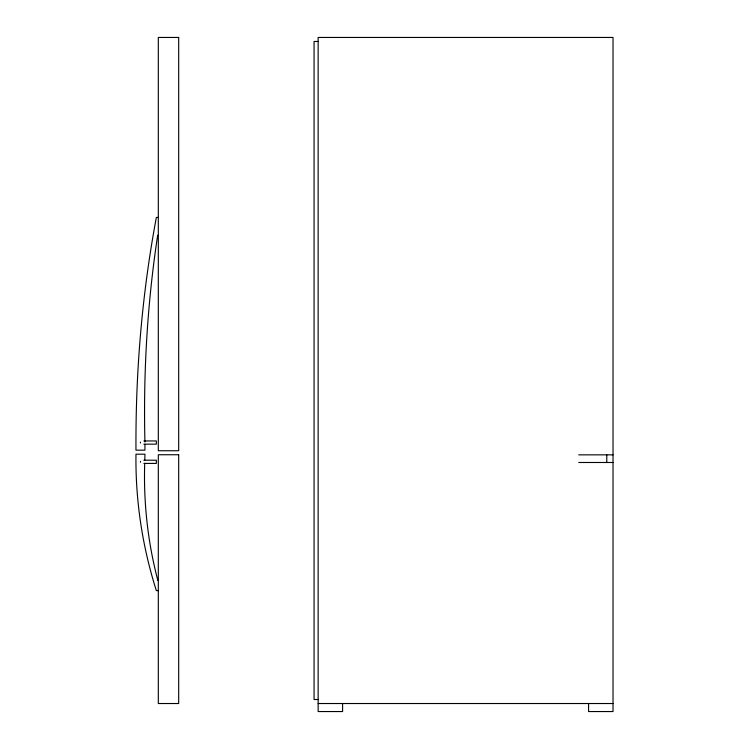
<?xml version="1.0" encoding="UTF-8"?>
<svg xmlns="http://www.w3.org/2000/svg" width="749" height="749" viewBox="0 0 749 749"><rect width="100%" height="100%" fill="white"/><g stroke="black" fill="none" stroke-linecap="round" stroke-linejoin="round"><path stroke-width="1.12" d="M144.716 463.331C143.433 502.738 147.825 542.36 157.852 580.494M144.8 459.905L144.941 454.184L135.972 454.184C135.372 500.379 142.357 546.583 156.344 590.605L158.385 590.605M157.683 235.177C147.272 303.579 143.228 372.862 144.932 442.022M318.147 41.467L314.065 41.467L314.065 699.51L318.147 699.51M158.385 217.444L156.344 217.444C141.982 294.132 135.503 372.169 135.972 450.168L144.941 450.168L144.932 444.354M143.864 440.946L156.344 440.946L156.344 444.148L143.864 444.148M578.743 454.849L613.028 454.849M143.864 460.204L156.344 460.204L156.344 463.416L143.864 463.416M578.743 462.489L613.028 462.489M318.147 703.526L613.028 703.526M606.784 454.849L606.784 462.489M588.574 703.526L588.574 711.55L613.028 711.55L613.028 37.45L318.147 37.45L318.147 711.55L342.593 711.55L342.593 703.526M140.456 442.135L140.456 442.959M140.456 461.393L140.456 462.217M178.683 37.45L158.311 37.45L158.311 450.739L178.683 450.739L178.683 37.45M178.683 454.746L158.311 454.746L158.311 703.526L178.683 703.526L178.683 454.746"/></g></svg>
